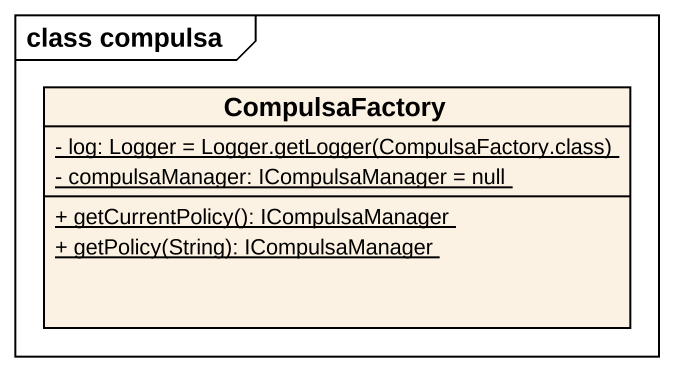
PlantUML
@startuml
mainframe class compulsa
hide circle
hide empty members
skinparam classAttributeIconSize 0
class CompulsaFactory {
  {static} {field} - log: Logger = Logger.getLogger(CompulsaFactory.class)
  {static} - compulsaManager: ICompulsaManager = null
  {static} + getCurrentPolicy(): ICompulsaManager
  {static} + getPolicy(String): ICompulsaManager
}
@enduml
